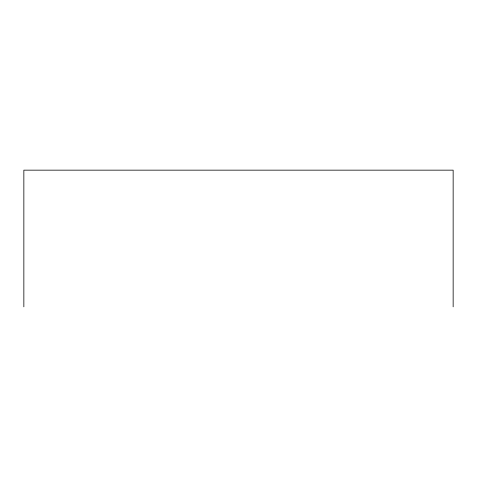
<?xml version="1.0" encoding="UTF-8"?>
<svg xmlns="http://www.w3.org/2000/svg" width="477" height="477" viewBox="0 0 477 477"><rect width="100%" height="100%" fill="white"/><g stroke="black" fill="none" stroke-linecap="round" stroke-linejoin="round"><path stroke-width="0.72" d="M453.15 306.842L453.15 170.158L23.85 170.158L23.85 306.842"/></g></svg>
